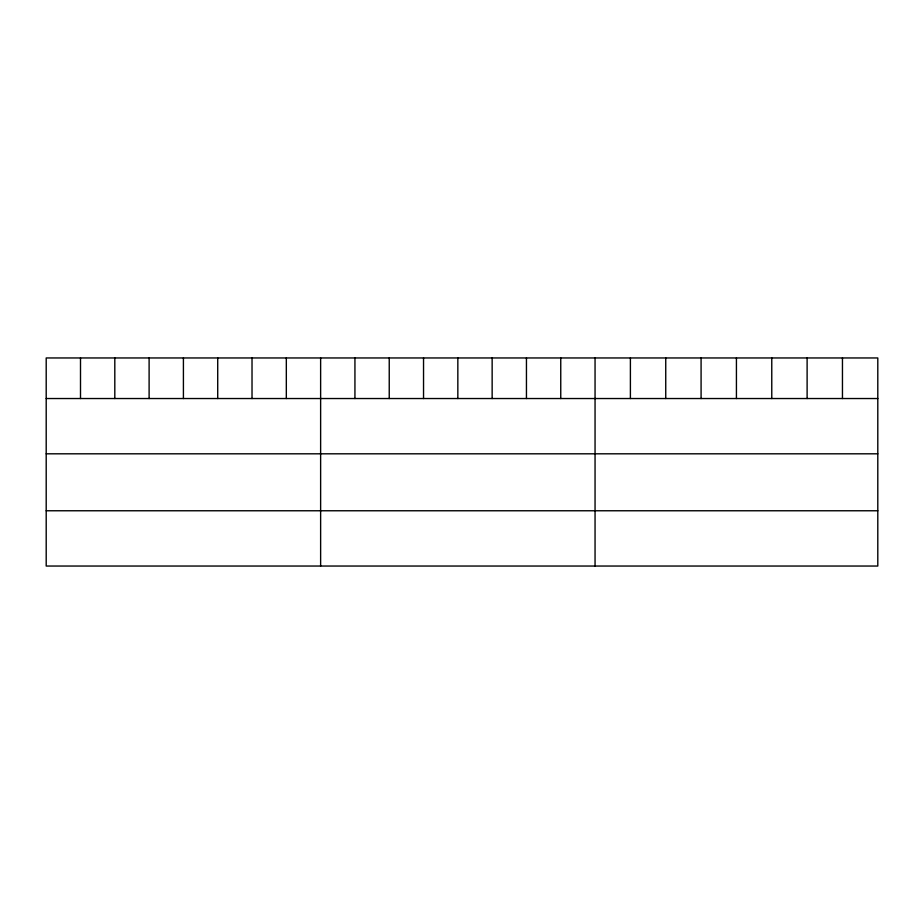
<?xml version="1.0" encoding="UTF-8"?>
<svg xmlns="http://www.w3.org/2000/svg" width="924" height="924" viewBox="0 0 924 924"><rect width="100%" height="100%" fill="white"/><g stroke="black" fill="none" stroke-linecap="round" stroke-linejoin="round"><path stroke-width="1.39" d="M877.8 398.533L877.8 566.042L46.2 566.042L46.2 357.958L877.8 357.958L877.8 398.533L46.2 398.533M46.2 453.811L877.8 453.811M46.2 510.764L877.8 510.764M842.457 357.958L842.457 398.533M807.114 357.958L807.114 398.533M771.771 357.958L771.771 398.533M736.428 357.958L736.428 398.533M701.085 357.958L701.085 398.533M665.742 357.958L665.742 398.533M630.399 357.958L630.399 398.533M595.056 357.958L595.056 566.042M560.753 357.958L560.753 398.533M526.449 357.958L526.449 398.533M492.146 357.958L492.146 398.533M457.842 357.958L457.842 398.533M423.538 357.958L423.538 398.533M389.235 357.958L389.235 398.533M354.932 357.958L354.932 398.533M320.628 357.958L320.628 566.042M286.325 357.958L286.325 398.533M252.021 357.958L252.021 398.533M217.718 357.958L217.718 398.533M183.414 357.958L183.414 398.533M149.111 357.958L149.111 398.533M114.807 357.958L114.807 398.533M80.504 357.958L80.504 398.533"/></g></svg>
